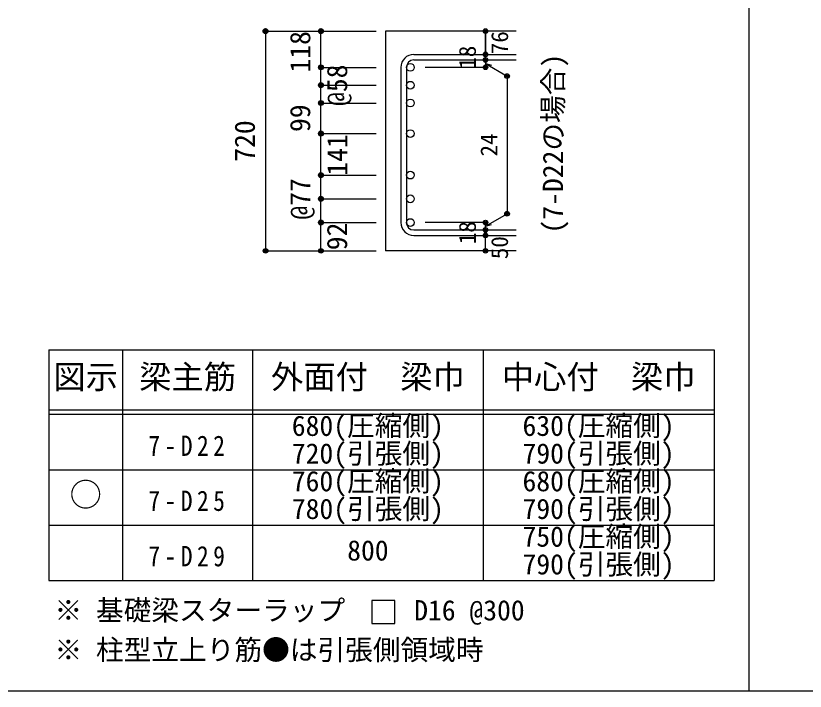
# Model space of a CAD drawing. Units: millimetres at full size, sheet at 1:30, with parts at other scales. Extents: x -5973 to 5954, y -4195 to 4201.
# Drawn here: x -3508 to -942, y -4195 to -2000 of the extents above; entities that cross this region are included whole.
import ezdxf
from ezdxf.enums import TextEntityAlignment as Align

# ---------------------------------------------------------------- set-up
doc = ezdxf.new("R2010")
doc.units = ezdxf.units.MM
doc.header["$LTSCALE"] = 30
doc.header["$PDMODE"] = 32
doc.header["$PDSIZE"] = 15
for name, color, linetype in [('0-1_躯体線', 2, 'Continuous'), ('0-5_基礎梁筋', 7, 'Continuous'), ('0-6_スタラップ筋', 7, 'Continuous'), ('0-7_文字', 4, 'Continuous'), ('0-D_寸法', 4, 'Continuous'), ('6-7_文字', 7, 'Continuous'), ('6-E_枠', 7, 'Continuous'), ('F-0_枠', 6, 'Continuous')]:
    doc.layers.add(name, color=color, linetype=linetype)
doc.styles.add('ＭＳ ゴシック', font='')
doc.styles.get('ＭＳ ゴシック').set_extended_font_data('MS Gothic')

msp = doc.modelspace()

# ---------------------------------------------------------------- linework, layer by layer
at = {"layer": '0-1_躯体線'}
for p, q in [((-1880.8, -2050.24), (-2305.8, -2050.24)), ((-2305.8, -2050.24), (-2305.8, -2764.24)), ((-1880.8, -2764.24), (-2305.8, -2764.24))]:
    msp.add_line(p, q, dxfattribs=at)
at = {"layer": '0-5_基礎梁筋', "color": 3}
for centre in [(-2225.3, -2167.94), (-2225.3, -2225.94), (-2225.3, -2283.94), (-2225.3, -2383.24), (-2225.3, -2518.24), (-2225.3, -2595.24), (-2225.3, -2672.24)]:
    msp.add_circle(centre, 12.5, dxfattribs=at)
at = {"layer": '0-6_スタラップ筋'}
for p, q in [((-2213.8, -2125.94), (-1880.8, -2125.94)), ((-2213.8, -2143.94), (-1880.8, -2143.94)), ((-2255.8, -2167.94), (-2255.8, -2672.24)), ((-2237.8, -2167.94), (-2237.8, -2672.24)), ((-2213.8, -2696.24), (-1880.8, -2696.24)), ((-2213.8, -2714.24), (-1880.8, -2714.24))]:
    msp.add_line(p, q, dxfattribs=at)
for centre, radius, start, end in [((-2213.8, -2167.94), 42, 90, 180), ((-2213.8, -2167.94), 24, 90, 180), ((-2213.8, -2672.24), 42, 180, 270), ((-2213.8, -2672.24), 24, 180, 270)]:
    msp.add_arc(centre, radius, start, end, dxfattribs=at)
at = {"layer": '0-D_寸法'}
for p, q in [((-2695.8, -2050.24), (-2515.8, -2050.24)), ((-2695.8, -2050.24), (-2515.8, -2050.24)), ((-2695.8, -2050.24), (-2695.8, -2764.24)), ((-2515.8, -2050.24), (-2335.8, -2050.24)), ((-2515.8, -2050.24), (-2335.8, -2050.24)), ((-2515.8, -2764.24), (-2515.8, -2050.24)), ((-1980.8, -2125.94), (-1980.8, -2050.24)), ((-1980.8, -2050.24), (-1980.8, -2125.94)), ((-1980.8, -2143.94), (-1980.8, -2125.94)), ((-1980.8, -2143.94), (-1980.8, -2167.94)), ((-2515.8, -2167.94), (-2335.8, -2167.94)), ((-2515.8, -2167.94), (-2335.8, -2167.94)), ((-1980.8, -2167.94), (-2176.89, -2167.94)), ((-1980.8, -2155.94), (-1910.74, -2196.38)), ((-1980.8, -2155.94), (-1961.48, -2161.11)), ((-1910.74, -2196.38), (-1910.74, -2643.79)), ((-2515.8, -2225.94), (-2335.8, -2225.94)), ((-2515.8, -2225.94), (-2335.8, -2225.94)), ((-2515.8, -2283.94), (-2335.8, -2283.94)), ((-2515.8, -2283.94), (-2335.8, -2283.94)), ((-2515.8, -2383.24), (-2335.8, -2383.24)), ((-2515.8, -2518.24), (-2335.8, -2518.24)), ((-2515.8, -2595.24), (-2335.8, -2595.24)), ((-1980.8, -2684.24), (-1910.74, -2643.79)), ((-2515.8, -2672.24), (-2335.8, -2672.24)), ((-1980.8, -2672.24), (-2176.89, -2672.24)), ((-1980.8, -2696.24), (-1980.8, -2672.24)), ((-1980.8, -2684.24), (-1961.48, -2679.06)), ((-1980.8, -2714.24), (-1980.8, -2696.24)), ((-1980.8, -2764.24), (-1980.8, -2714.24)), ((-2695.8, -2764.24), (-2515.8, -2764.24)), ((-2515.8, -2764.24), (-2335.8, -2764.24))]:
    msp.add_line(p, q, dxfattribs=at)
for centre, radius in [((-2695.8, -2050.24), 8), ((-2695.8, -2050.24), 7.2), ((-2695.8, -2050.24), 6.4), ((-2695.8, -2050.24), 5.6), ((-2695.8, -2050.24), 4.8), ((-2695.8, -2050.24), 4), ((-2695.8, -2050.24), 3.2), ((-2695.8, -2050.24), 2.4), ((-2695.8, -2050.24), 1.6), ((-2695.8, -2050.24), 0.8), ((-2515.8, -2050.24), 8), ((-2515.8, -2050.24), 7.2), ((-2515.8, -2050.24), 6.4), ((-2515.8, -2050.24), 5.6), ((-2515.8, -2050.24), 4.8), ((-2515.8, -2050.24), 4), ((-2515.8, -2050.24), 3.2), ((-2515.8, -2050.24), 2.4), ((-2515.8, -2050.24), 1.6), ((-2515.8, -2050.24), 0.8), ((-1980.8, -2050.24), 4), ((-1980.8, -2050.24), 3.6), ((-1980.8, -2050.24), 3.2), ((-1980.8, -2050.24), 2.8), ((-1980.8, -2050.24), 2.4), ((-1980.8, -2050.24), 2), ((-1980.8, -2050.24), 1.6), ((-1980.8, -2050.24), 1.2), ((-1980.8, -2050.24), 0.8), ((-1980.8, -2050.24), 0.4), ((-1980.8, -2125.94), 4), ((-1980.8, -2125.94), 3.6), ((-1980.8, -2125.94), 3.2), ((-1980.8, -2125.94), 2.8), ((-1980.8, -2125.94), 2.4), ((-1980.8, -2125.94), 2), ((-1980.8, -2125.94), 1.6), ((-1980.8, -2125.94), 1.2), ((-1980.8, -2125.94), 0.8), ((-1980.8, -2125.94), 0.4), ((-1980.8, -2143.94), 4), ((-1980.8, -2143.94), 3.6), ((-1980.8, -2143.94), 3.2), ((-1980.8, -2143.94), 2.8), ((-1980.8, -2143.94), 2.4), ((-1980.8, -2143.94), 2), ((-1980.8, -2143.94), 1.6), ((-1980.8, -2143.94), 1.2), ((-1980.8, -2143.94), 0.8), ((-1980.8, -2143.94), 0.4), ((-2515.8, -2167.94), 8), ((-2515.8, -2167.94), 7.2), ((-2515.8, -2167.94), 6.4), ((-2515.8, -2167.94), 5.6), ((-2515.8, -2167.94), 4.8), ((-2515.8, -2167.94), 4), ((-2515.8, -2167.94), 3.2), ((-2515.8, -2167.94), 2.4), ((-2515.8, -2167.94), 1.6), ((-2515.8, -2167.94), 0.8), ((-1980.8, -2167.94), 4), ((-1980.8, -2167.94), 3.6), ((-1980.8, -2167.94), 3.2), ((-1980.8, -2167.94), 2.8), ((-1980.8, -2167.94), 2.4), ((-1980.8, -2167.94), 2), ((-1980.8, -2167.94), 1.6), ((-1980.8, -2167.94), 1.2), ((-1980.8, -2167.94), 0.8), ((-1980.8, -2167.94), 0.4), ((-1910.74, -2196.38), 4), ((-1910.74, -2196.38), 3.6), ((-1910.74, -2196.38), 3.2), ((-1910.74, -2196.38), 2.8), ((-1910.74, -2196.38), 2.4), ((-1910.74, -2196.38), 2), ((-1910.74, -2196.38), 1.6), ((-1910.74, -2196.38), 1.2), ((-1910.74, -2196.38), 0.8), ((-1910.74, -2196.38), 0.4), ((-2515.8, -2225.94), 8), ((-2515.8, -2225.94), 7.2), ((-2515.8, -2225.94), 6.4), ((-2515.8, -2225.94), 5.6), ((-2515.8, -2225.94), 4.8), ((-2515.8, -2225.94), 4), ((-2515.8, -2225.94), 3.2), ((-2515.8, -2225.94), 2.4), ((-2515.8, -2225.94), 1.6), ((-2515.8, -2225.94), 0.8), ((-2515.8, -2283.94), 8), ((-2515.8, -2283.94), 7.2), ((-2515.8, -2283.94), 6.4), ((-2515.8, -2283.94), 5.6), ((-2515.8, -2283.94), 4.8), ((-2515.8, -2283.94), 4), ((-2515.8, -2283.94), 3.2), ((-2515.8, -2283.94), 2.4), ((-2515.8, -2283.94), 1.6), ((-2515.8, -2283.94), 0.8), ((-2515.8, -2383.24), 8), ((-2515.8, -2383.24), 7.2), ((-2515.8, -2383.24), 6.4), ((-2515.8, -2383.24), 5.6), ((-2515.8, -2383.24), 4.8), ((-2515.8, -2383.24), 4), ((-2515.8, -2383.24), 3.2), ((-2515.8, -2383.24), 2.4), ((-2515.8, -2383.24), 1.6), ((-2515.8, -2383.24), 0.8), ((-2515.8, -2518.24), 8), ((-2515.8, -2518.24), 7.2), ((-2515.8, -2518.24), 6.4), ((-2515.8, -2518.24), 5.6), ((-2515.8, -2518.24), 4.8), ((-2515.8, -2518.24), 4), ((-2515.8, -2518.24), 3.2), ((-2515.8, -2518.24), 2.4), ((-2515.8, -2518.24), 1.6), ((-2515.8, -2518.24), 0.8), ((-2515.8, -2595.24), 8), ((-2515.8, -2595.24), 7.2), ((-2515.8, -2595.24), 6.4), ((-2515.8, -2595.24), 5.6), ((-2515.8, -2595.24), 4.8), ((-2515.8, -2595.24), 4), ((-2515.8, -2595.24), 3.2), ((-2515.8, -2595.24), 2.4), ((-2515.8, -2595.24), 1.6), ((-2515.8, -2595.24), 0.8), ((-1910.74, -2643.79), 4), ((-1910.74, -2643.79), 3.6), ((-1910.74, -2643.79), 3.2), ((-1910.74, -2643.79), 2.8), ((-1910.74, -2643.79), 2.4), ((-1910.74, -2643.79), 2), ((-1910.74, -2643.79), 1.6), ((-1910.74, -2643.79), 1.2), ((-1910.74, -2643.79), 0.8), ((-2515.8, -2672.24), 8), ((-2515.8, -2672.24), 7.2), ((-2515.8, -2672.24), 6.4), ((-2515.8, -2672.24), 5.6), ((-2515.8, -2672.24), 4.8), ((-2515.8, -2672.24), 4), ((-1980.8, -2672.24), 4), ((-1980.8, -2672.24), 3.6), ((-1910.74, -2643.79), 0.4), ((-2515.8, -2672.24), 3.2), ((-2515.8, -2672.24), 2.4), ((-2515.8, -2672.24), 1.6), ((-2515.8, -2672.24), 0.8), ((-1980.8, -2696.24), 4), ((-1980.8, -2696.24), 3.6), ((-1980.8, -2672.24), 3.2), ((-1980.8, -2696.24), 3.2), ((-1980.8, -2672.24), 2.8), ((-1980.8, -2696.24), 2.8), ((-1980.8, -2672.24), 2.4), ((-1980.8, -2696.24), 2.4), ((-1980.8, -2672.24), 2), ((-1980.8, -2696.24), 2), ((-1980.8, -2672.24), 1.6), ((-1980.8, -2672.24), 1.2), ((-1980.8, -2672.24), 0.8), ((-1980.8, -2672.24), 0.4), ((-1980.8, -2714.24), 4), ((-1980.8, -2714.24), 3.6), ((-1980.8, -2714.24), 3.2), ((-1980.8, -2714.24), 2.8), ((-1980.8, -2714.24), 2.4), ((-1980.8, -2714.24), 2), ((-1980.8, -2696.24), 1.6), ((-1980.8, -2714.24), 1.6), ((-1980.8, -2696.24), 1.2), ((-1980.8, -2714.24), 1.2), ((-1980.8, -2696.24), 0.8), ((-1980.8, -2714.24), 0.8), ((-1980.8, -2696.24), 0.4), ((-1980.8, -2714.24), 0.4), ((-2695.8, -2764.24), 7.2), ((-2695.8, -2764.24), 6.4), ((-2695.8, -2764.24), 5.6), ((-2695.8, -2764.24), 4.8), ((-2695.8, -2764.24), 4), ((-2695.8, -2764.24), 3.2), ((-2695.8, -2764.24), 2.4), ((-2695.8, -2764.24), 1.6), ((-2695.8, -2764.24), 0.8), ((-2515.8, -2764.24), 7.2), ((-2515.8, -2764.24), 6.4), ((-2515.8, -2764.24), 5.6), ((-2515.8, -2764.24), 4.8), ((-2515.8, -2764.24), 4), ((-2515.8, -2764.24), 3.2), ((-2515.8, -2764.24), 2.4), ((-2515.8, -2764.24), 1.6), ((-2515.8, -2764.24), 0.8), ((-1980.8, -2764.24), 4), ((-1980.8, -2764.24), 3.6), ((-1980.8, -2764.24), 3.2), ((-1980.8, -2764.24), 2.8), ((-1980.8, -2764.24), 2.4), ((-1980.8, -2764.24), 2), ((-1980.8, -2764.24), 1.6), ((-1980.8, -2764.24), 1.2), ((-1980.8, -2764.24), 0.8), ((-1980.8, -2764.24), 0.4)]:
    msp.add_circle(centre, radius, dxfattribs=at)
at = {"layer": '0-D_寸法', "color": 7}
for p in [(-2695.8, -2050.24), (-2695.8, -2050.24), (-2515.8, -2050.24), (-1980.8, -2050.24), (-1980.8, -2125.94), (-1980.8, -2143.94), (-2515.8, -2167.94), (-1980.8, -2167.94), (-1910.74, -2196.38), (-2515.8, -2225.94), (-2515.8, -2283.94), (-2515.8, -2383.24), (-2515.8, -2383.24), (-2515.8, -2518.24), (-2515.8, -2518.24), (-2515.8, -2595.24), (-2515.8, -2595.24), (-1910.74, -2643.79), (-2515.8, -2672.24), (-2515.8, -2672.24), (-1980.8, -2672.24), (-1980.8, -2696.24), (-1980.8, -2714.24), (-2695.8, -2764.24), (-2695.8, -2764.24), (-2695.8, -2764.24), (-2515.8, -2764.24), (-1980.8, -2764.24)]:
    msp.add_point(p, dxfattribs=at)
at = {"layer": '6-7_文字'}
msp.add_lwpolyline([(-2350.55, -3974.96), (-2275.55, -3974.96), (-2275.55, -3899.96), (-2350.55, -3899.96)], close=True, dxfattribs=at)
at = {"layer": '6-E_枠', "color": 3}
for p, q in [((-3400.52, -3085.43), (-3400.52, -3835.43)), ((-3400.52, -3085.43), (-1238, -3085.43)), ((-1238, -3085.43), (-1238, -3835.43)), ((-3400.52, -3835.43), (-1238, -3835.43))]:
    msp.add_line(p, q, dxfattribs=at)
at = {"layer": '6-E_枠'}
for p, q in [((-3160.52, -3085.43), (-3160.52, -3835.43)), ((-2738, -3085.43), (-2738, -3835.43)), ((-1988, -3085.43), (-1988, -3835.43)), ((-3400.52, -3280.43), (-1238, -3280.43)), ((-3400.52, -3295.43), (-1238, -3295.43)), ((-3400.52, -3475.43), (-1238, -3475.43)), ((-3400.52, -3655.43), (-1238, -3655.43))]:
    msp.add_line(p, q, dxfattribs=at)
at = {"layer": 'F-0_枠', "color": 2}
msp.add_line((-1124.64, 4201.15), (-1124.64, -4195.24), dxfattribs=at)
at = {"layer": 'F-0_枠'}
msp.add_lwpolyline([(5954.1, -4195.24), (590.94, -4195.24), (-5972.88, -4195.24)], dxfattribs=at)

# ---------------------------------------------------------------- texts
at = {"layer": '0-7_文字', "color": 7, "style": 'ＭＳ ゴシック'}
msp.add_text('(7-D22の場合)', height=65.98, rotation=90, dxfattribs=at).set_placement((-1708.91, -2707.95), align=Align.BOTTOM_LEFT)
at = {"layer": '0-D_寸法', "style": 'ＭＳ ゴシック'}
for s, height, p in [('118', 65.98, (-2530.7, -2184.85)), ('76', 54.99, (-1890.98, -2125.32)), ('18', 54.99, (-1995.8, -2172.44)), ('@58', 65.98, (-2410.8, -2293.44)), ('99', 65.98, (-2530.96, -2378.02)), ('720', 65.98, (-2710.8, -2474.74)), ('24', 54.99, (-1925.74, -2457.59)), ('141', 65.98, (-2410.31, -2520.2)), ('@77', 65.98, (-2530.8, -2662.74)), ('92', 65.98, (-2411, -2762.28)), ('18', 54.99, (-1995.8, -2742.74)), ('50', 54.99, (-1891.16, -2791.46))]:
    msp.add_text(s, height=height, rotation=90, dxfattribs=at).set_placement(p, align=Align.BOTTOM_LEFT)
at = {"layer": '6-7_文字', "color": 2, "style": 'ＭＳ ゴシック'}
for s, p in [('図示', (-3385.52, -3235.43)), ('梁主筋', (-3106.76, -3235.43)), ('外面付\u3000梁巾', (-2678, -3235.43)), ('中心付\u3000梁巾', (-1928, -3235.43)), ('○', (-3333.02, -3617.93))]:
    msp.add_text(s, height=76.98, dxfattribs=at).set_placement(p, align=Align.BOTTOM_LEFT)
at = {"layer": '6-7_文字', "style": 'ＭＳ ゴシック'}
for s, p in [('680(圧縮側)', (-2610.5, -3385.43)), ('630(圧縮側)', (-1860.5, -3385.43)), ('720(引張側)', (-2610.5, -3475.43)), ('790(引張側)', (-1860.5, -3475.43)), ('760(圧縮側)', (-2610.5, -3565.43)), ('680(圧縮側)', (-1860.5, -3565.43)), ('780(引張側)', (-2610.5, -3655.43)), ('790(引張側)', (-1860.5, -3655.43)), ('750(圧縮側)', (-1860.5, -3745.43)), ('800', (-2430.5, -3790.43)), ('790(引張側)', (-1860.5, -3835.43)), ('※ 基礎梁スターラップ     D16 @300', (-3381.96, -3985.01)), ('※ 柱型立上り筋●は引張側領域時', (-3381.96, -4113.51))]:
    msp.add_text(s, height=65.98, dxfattribs=at).set_placement(p, align=Align.BOTTOM_LEFT)
at = {"layer": '6-7_文字', "char_height": 65.98, "attachment_point": 7, "style": 'ＭＳ ゴシック'}
for s, insert in [('\\T1.38;\\W0.85;7-D22', (-3076.76, -3430.43)), ('\\T1.38;\\W0.85;7-D25', (-3076.76, -3610.43)), ('\\T1.38;\\W0.85;7-D29', (-3076.76, -3790.43))]:
    msp.add_mtext(s, dxfattribs=dict(at, insert=insert))

doc.saveas('drawing.dxf')
